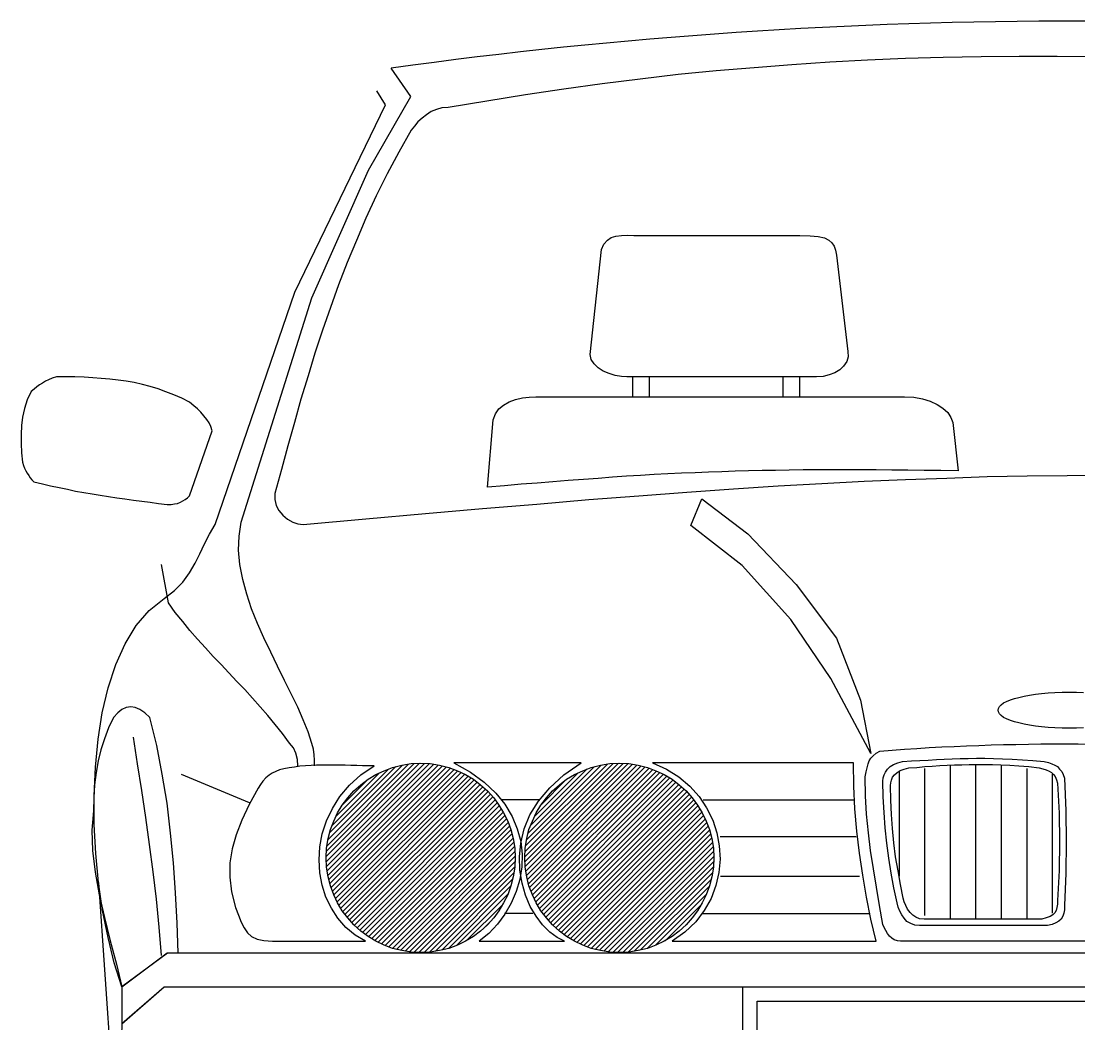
# Model space of a CAD drawing. Header units: inches. Extents: x 295786 to 300745, y 68261 to 70432.
# Drawn here: x 296475.54 to 296511.51, y 70203.87 to 70237.98 of the extents above; entities that cross this region are included whole.
import ezdxf

# ---------------------------------------------------------------- set-up
doc = ezdxf.new("R2010")
doc.units = ezdxf.units.IN
doc.header["$MEASUREMENT"] = 0
doc.layers.add('CAR1', color=9, linetype='Continuous')
pattern_1 = [(44.99999999999999, (-28974.31064693475, -35746.22210481741), (-0.1272792206135785, 0.1272792206135785), [])]

# ---------------------------------------------------------------- blocks, each defined once
blk = doc.blocks.new('2')
at = {"layer": 'CAR1'}
h = blk.add_hatch(dxfattribs=at)
h.set_pattern_fill('ANSI31', color=61, scale=1.44, style=0)
h.set_pattern_definition(pattern_1)
h.paths.add_polyline_path([(3.454580083209294, 33.52716839919594), (3.933884552687232, 33.5103388883399), (4.395686330866738, 33.42484497313853), (4.857488109042606, 33.32252154705202), (5.284957685056725, 33.15086053622508), (5.69559775020025, 32.96304319497358), (6.088735124048981, 32.7233909602146), (6.448213476149249, 32.45007970375809), (6.790189136961999, 32.1417630646647), (7.098505776033562, 31.79978740388106), (7.354987521641306, 31.4403090517626), (7.594639756382094, 31.04717167789568), (7.799286608518742, 30.63653161277398), (7.953444928061799, 30.2090620367635), (8.073271045428555, 29.76408976944003), (8.158764960629924, 29.2854584804154), (8.175594471500517, 28.80615401092291), (8.158764960629924, 28.32752272188736), (8.07327104543947, 27.84821825242034), (7.953444928061799, 27.40391916551744), (7.799286608533293, 26.95962007864), (7.594639756382094, 26.54898001348556), (7.354987521648582, 26.15584263966593), (7.098505776048114, 25.79636428755475), (6.790189136972913, 25.45438862675292), (6.448213476163801, 25.146745168091), (6.088735124052619, 24.87276073117755), (5.695597750207526, 24.63310849644404), (5.284957685064001, 24.44529115517798), (4.857488109057158, 24.27430332476433), (4.395686330877652, 24.17130671825362), (3.933884552698146, 24.0858128030668), (3.454580083220208, 24.0689832922144), (2.975948794177384, 24.08581280307772), (2.51414701599424, 24.17130671824998), (2.052345237818372, 24.27430332474978), (1.624202481372777, 24.44529115515979), (1.214235596664366, 24.63310849644404), (0.8204250423877966, 24.87276073117391), (0.4616198707080912, 25.146745168091), (0.1189710294711404, 25.4543886267129), (-0.1886724291762221, 25.79636428754748), (-0.4626568660787598, 26.15584263964411), (-0.7016359203880711, 26.5489800134892), (-0.8901264420928783, 26.95962007864), (-1.061114272499253, 27.40391916552107), (-1.163437698563939, 27.84821825240215), (-1.248931613772584, 28.32752272185462), (-1.266434305071016, 28.80615401091563), (-1.248931613772584, 29.28545848037538), (-1.163437698567577, 29.76408976942548), (-1.061114272502891, 30.20906203673076), (-0.8901264421001542, 30.63653161275579), (-0.7016359203953471, 31.04717167790659), (-0.4626568660933117, 31.44030905174077), (-0.188672429183498, 31.79978740385923), (0.1189710294529505, 32.1417630646647), (0.4616198706971772, 32.45007970374354), (0.8204250423768826, 32.72339096021096), (1.21423559665709, 32.96304319494811), (1.624202481361863, 33.15086053621417), (2.052345237807458, 33.32252154704838), (2.514147015986964, 33.4248449731349), (2.975948794162832, 33.51033888831807)])
h = blk.add_hatch(dxfattribs=at)
h.set_pattern_fill('ANSI31', color=61, scale=1.44, style=0)
h.set_pattern_definition(pattern_1)
h.paths.add_polyline_path([(13.3759133292624, 33.5271683992105), (13.85521779874762, 33.51033888835082), (14.31701957691985, 33.42484497313853), (14.77882135509572, 33.32252154709204), (15.20629093110256, 33.15086053622872), (15.61693099625336, 32.96304319497358), (16.01006837008754, 32.72339096025098), (16.369546722206, 32.45007970375809), (16.71152238301147, 32.14176306469381), (17.01916584165883, 31.79978740387378), (17.27632076769805, 31.4403090517626), (17.51529982200373, 31.04717167792478), (17.72061985457913, 30.63653161277398), (17.87477817411855, 30.2090620367635), (17.99460429148166, 29.7640897694655), (18.08009820669031, 29.28545848040812), (18.09692771754999, 28.80615401092291), (18.08009820669031, 28.32752272188009), (17.99460429148166, 27.84821825241306), (17.87477817412218, 27.40391916551744), (17.72061985457913, 26.95962007866547), (17.515299822011, 26.54898001351103), (17.27632076770897, 26.15584263966593), (17.01916584166611, 25.79636428755111), (16.71152238302238, 25.45438862675292), (16.36954672221691, 25.14674516809828), (16.01006837010209, 24.87276073121393), (15.61693099626791, 24.63310849645131), (15.20629093112075, 24.44529115520709), (14.77882135511391, 24.2743033247898), (14.3170195769344, 24.17130671829), (13.85521779875126, 24.0858128030668), (13.37591332926968, 24.06898329221076), (12.89728204023049, 24.08581280307044), (12.43548026205099, 24.17130671828272), (11.97367848387148, 24.27430332478616), (11.54553572742589, 24.4452911551889), (11.13489566228964, 24.63310849644404), (10.74175828844091, 24.87276073120665), (10.38227993632972, 25.14674516811283), (10.04030427551697, 25.45438862675292), (9.732660816884163, 25.79636428754748), (9.458676379970711, 26.15584263964047), (9.219024145233561, 26.54898001351103), (9.031206803960231, 26.95962007863636), (8.860218973550218, 27.40391916551744), (8.757222367050417, 27.84821825239851), (8.671728451849049, 28.32752272187645), (8.654898940974817, 28.80615401090836), (8.671728451849049, 29.2854584804154), (8.757222367050417, 29.76408976945459), (8.86021897354658, 30.2090620367635), (9.031206803956593, 30.63653161278125), (9.219024145226285, 31.04717167792478), (9.458676379967073, 31.44030905174077), (9.732660816869611, 31.79978740385923), (10.04030427551334, 32.14176306466834), (10.38227993632609, 32.4500797037399), (10.74175828842635, 32.72339096021096), (11.13489566227508, 32.9630431949663), (11.54553572741861, 33.15086053624691), (11.97367848385693, 33.32252154707749), (12.43548026204007, 33.42484497313126), (12.8972820402123, 33.51033888835082)])
for points in [[(-3.831924941598118, 47.00693342286104), (-3.831924941598118, 46.69861678378948), (-3.763933717687905, 46.40780283601998), (-3.626604909022717, 46.15132109042315), (-3.438787567749387, 45.91166885568964), (-3.199135333012237, 45.72385151441267), (-2.942653587404493, 45.56969319486598), (-2.686171841800387, 45.48419927969007), (-2.412187404894212, 45.44986707749558), (0.7181016162867309, 45.74068102526871), (3.694232317931892, 45.99716277090556), (6.533707391336065, 46.25431769695206), (9.253356347369845, 46.47646724038714), (11.85385236646835, 46.69861678382586), (14.35067859863557, 46.88710730552339), (16.74585458516231, 47.07492464681491), (19.07236616736191, 47.2290829663325), (21.31271065391411, 47.38324128586464), (23.48506391656701, 47.50239422281084), (25.60625546619121, 47.62222034021397), (27.67628530277216, 47.70771425538987), (29.72881244805831, 47.77637865974248), (31.74700739117543, 47.84504306404779), (33.74837282342196, 47.87870208579989), (35.7497382556794, 47.89620477711651), (37.75043050749809, 47.91303428797983)], [(37.15264628148361, 68.81595996469696), (35.25427745574416, 68.83346265598084), (33.35523544955868, 68.83346265597356), (31.45619344337683, 68.81595996466058), (29.5578246176301, 68.78162776249155), (27.67628530274669, 68.73046604948104), (25.77724329656485, 68.6449721342542), (23.89570398168144, 68.5426487081968), (21.99733515593107, 68.42282259081912), (20.11579584105493, 68.26866427126879), (18.21675383486945, 68.11517913216449), (16.31838500912272, 67.92668861047059), (14.41934300294088, 67.70453906701732), (12.52097417719415, 67.46488683228745), (10.60510266014535, 67.20840508666879), (8.689231143092911, 66.91759113890657), (6.755856934749318, 66.6092744998059), (4.823155906829925, 66.28480153029886), (4.515512448189838, 66.26729883901135), (4.241528011276387, 66.18180492379543), (3.968216754812602, 66.07948149773802), (3.745394030935131, 65.92532317820587), (3.523244487503689, 65.7543353477995), (3.317924454928288, 65.56584482611288), (3.146936624518275, 65.36052479352293), (2.975948794119176, 65.15587794136081), (2.359988696400251, 64.0606133741785), (1.778360800864903, 62.96602198742403), (1.23106510748039, 61.87143060066228), (0.718101616268541, 60.75933652258755), (0.2387971467906027, 59.64791562494793), (-0.2230046313925413, 58.53582154689866), (-0.6504742073957459, 57.42372746883848), (-1.061114272531995, 56.2948038799077), (-1.454251646377088, 55.16588029098784), (-1.83055950934795, 54.02012719116101), (-2.173208350595814, 52.87370091097182), (-2.53201352227552, 51.71044511987202), (-2.857159672203125, 50.54718932875403), (-3.182305822156195, 49.38460671808571), (-3.507451972091076, 48.20384823569475), (-3.831924941598118, 47.00693342286104)], [(-1.848062200624554, 33.39051277095496), (-1.848062200624554, 33.68132671873173), (-1.864891711491509, 33.95531115562335), (-1.899223913660535, 34.22862241210896), (-1.984717828865541, 34.51943635987118), (-2.173208350577625, 35.10106425545746), (-2.412187404872384, 35.70019484227669), (-2.686171841789474, 36.3329844508844), (-3.01131799173163, 37.00010626160292), (-3.353293652533466, 37.66722807235419), (-3.695269313346216, 38.36868208527812), (-4.037244974158966, 39.06946291776694), (-4.379220634960802, 39.78841962198567), (-4.704366784902959, 40.50670314577656), (-4.995180732687004, 41.2418161804344), (-5.234832967427792, 41.97760239550189), (-5.440152999995917, 42.71338861059485), (-5.576808628236904, 43.44850164523814), (-5.645473032571317, 44.16745834947869), (-5.611140830402292, 44.86823918194204), (-5.508817404337606, 45.56969319487325), (-1.984717828898283, 56.77410834939292), (0.837927733635297, 63.15451250913247), (2.958446102817106, 66.83209722368338), (1.983680833425751, 68.25183476037273)], [(-11.47858149889362, 22.35843180770462), (-9.220061140600592, 24.05148060087595), (-8.655935936352762, 24.05148060089778), (-8.70709764939238, 25.53988254192154), (-8.792591564601025, 27.04511399382682), (-8.895588171104464, 28.54967226528242), (-9.04907331020513, 30.0380742063353), (-9.220061140607868, 31.52647614737361), (-9.459713375352294, 32.9798727057896), (-9.733697812262108, 34.41711293380649), (-10.07567347307486, 35.81934777919741), (-10.3321552186826, 36.04217050309308), (-10.57180745342339, 36.21315833348854), (-10.81145968816418, 36.31548175954231), (-11.03360923159926, 36.34981396173316), (-11.25575877504161, 36.31548175955322), (-11.47858149890453, 36.21315833348126), (-11.68390153147993, 36.0421705030858), (-11.88854838362022, 35.81934777919741), (-12.14570330965944, 35.28955477711133), (-12.35102334222756, 34.74225908373774), (-12.52201117263394, 34.19429020994357), (-12.65866680087129, 33.64699451654087), (-12.76099022693597, 33.06536662100916), (-12.8464841421337, 32.45007970371444), (-12.88081634430637, 31.81661691471527), (-12.8983190356048, 31.14949510394945), (-12.98381295080617, 30.19223252586016), (-12.9494807486335, 29.16563236298316), (-12.81282512039616, 28.08787048711019), (-12.60750508782075, 26.95962007861817), (-12.35102334221665, 25.81386697882408), (-12.06020939444352, 24.65061118771337), (-11.75189275536832, 23.48735539662812), (-11.47858149889362, 22.35843180770462), (-11.85488936186812, 23.55534662052014), (-12.16253282051184, 24.82159901812702), (-12.43651725741802, 26.17267215049651), (-12.6411641095583, 27.57490699589471), (-12.77849291823441, 29.01147404344738), (-12.86398683344305, 30.4655437823385), (-12.86398683344305, 31.90278401031901), (-12.795322429105, 33.33935105789351), (-12.65866680087129, 34.72475639244294), (-12.45334676829953, 36.04217050309308), (-12.16253282052639, 37.29092020937969), (-11.76939544668858, 38.4541760004613), (-11.30759366850907, 39.49760567420526), (-10.75962479469308, 40.40370653925856), (-10.11000567524025, 41.15632226521848), (-9.357389949294884, 41.75545285205226), (-8.84375327764792, 42.14859022590826), (-8.433786392935872, 42.57605980190783), (-8.091137551702559, 43.03786158008734), (-7.81782629522786, 43.51716604958347), (-7.57817406049071, 43.9957973386081), (-7.356024517051992, 44.49193131896027), (-7.099542771444249, 44.97123578844548), (-6.808728823671117, 45.44986707749922), (-2.840330161350721, 57.06492229715877), (1.69286688565262, 66.42145715854349), (1.265397309634864, 67.1229111714456)], [(13.75222119221144, 52.82253919795039), (13.47890993573674, 52.83936870881371), (13.17059329666517, 52.89120360228844), (12.86294983802509, 52.99352702834949), (12.57213589024104, 53.11335314571988), (12.31565414464421, 53.28434097611171), (12.11033411206517, 53.47283149783107), (11.97367848382783, 53.69498104125887), (11.92184359036037, 53.95146278686298), (12.48664197503604, 59.18544066636241), (12.60646809240279, 59.45942510329041), (12.77745592281281, 59.66474513584035), (12.96527326407522, 59.78457125321074), (13.20492549882329, 59.85256247712459), (13.47890993572946, 59.88689467929726), (13.76972388350987, 59.90439737061024), (14.094196853006, 59.8868946792827), (14.45367520511718, 59.88689467929726), (22.39047252979071, 59.88689467930817), (22.90343602100256, 59.87006516842666), (23.31407608613517, 59.83573296626855), (23.62239272522129, 59.7670685619305), (23.84454226866001, 59.66474513585126), (23.99870058819579, 59.52808950761391), (24.10102401426411, 59.35710167723664), (24.16968841859489, 59.1517816446576), (24.22085013163087, 58.91212940991318), (24.78564851631745, 54.08811841512215), (24.80247802719168, 53.83163666952896), (24.73381362285727, 53.59198443476271), (24.58032848375296, 53.36983489133127), (24.39183796204452, 53.18201755005794), (24.13535621644405, 53.0278592305076), (23.86137177953424, 52.92486262402963), (23.55372832089051, 52.83936870882826), (23.228582170952, 52.82253919795039), (13.75222119221144, 52.82253919795039)], [(-15.87444973726815, 47.58856131842185), (-15.44698016125767, 47.48556471189295), (-15.03634009611778, 47.38324128582099), (-14.60887052011094, 47.29774737062689), (-14.19823045496014, 47.21158027500132), (-13.78759038981298, 47.12608635980359), (-13.37695032467673, 47.05809513589702), (-12.96631025952593, 46.98943073154078), (-12.55567019438604, 46.92143950766695), (-12.14570330968127, 46.85277510330707), (-11.73506324453047, 46.78411069896902), (-11.32442317939058, 46.73294898594031), (-10.89695360337646, 46.66428458162409), (-10.4863135382293, 46.61312286859174), (-10.05884396222245, 46.56196115557395), (-9.648203897078929, 46.51079944250887), (-9.220061140633334, 46.4589645490305), (-9.015414288496686, 46.45896454903414), (-8.843753277658834, 46.49329675122863), (-8.690268138550891, 46.5107994425307), (-8.552939329885703, 46.56196115554485), (-8.433786392946786, 46.63062555987199), (-8.313960275572754, 46.69861678380039), (-8.194134158205998, 46.78411069900176), (-8.091137551706197, 46.88710730550156), (-6.962213962775422, 50.13722244403834), (-7.030878367113473, 50.34254247659919), (-7.11637228231848, 50.53035981788344), (-7.236198399685236, 50.70134764828981), (-7.372854027922585, 50.88983816999462), (-7.527012347469281, 51.06082600040099), (-7.69800017786838, 51.23181383081464), (-7.886490699569549, 51.38597215033587), (-8.091137551709835, 51.55695998075316), (-8.484948105990043, 51.76228001330674), (-8.878085479831498, 51.9332678437313), (-9.271896034111705, 52.08675298282105), (-9.66503340795316, 52.22408179150079), (-10.05884396222245, 52.34323472842152), (-10.45198133607119, 52.4462313349286), (-10.86262140121835, 52.54855476100784), (-11.25575877505617, 52.61721916533497), (-11.66639884019969, 52.66838087836732), (-12.07703890535049, 52.72021577182386), (-12.50450848135733, 52.75387479355049), (-12.93197805737145, 52.78820699573771), (-13.36012081381705, 52.80570968704706), (-13.82192259199292, 52.82253919791037), (-14.26622167886308, 52.82253919792493), (-14.74552614834829, 52.82253919790674), (-14.95084618092369, 52.7713774848562), (-15.13866352219702, 52.68588356964756), (-15.29282184172189, 52.6172191653277), (-15.44698016126858, 52.51489573926665), (-15.5836357895023, 52.42940182405437), (-15.72029141774328, 52.32640521756912), (-15.85762022641575, 52.20657910018053), (-16.01110536551641, 52.10425567412312), (-16.19959588721395, 51.67611291767389), (-16.33625151545493, 51.24864334164158), (-16.43924812195473, 50.82117376565657), (-16.49040983499071, 50.39370418963881), (-16.50723934585039, 49.94873192232262), (-16.50723934584676, 49.50375965502462), (-16.49040983498708, 49.04195787684512), (-16.43924812195473, 48.56332658779502), (-16.38741322848364, 48.40916826824468), (-16.33625151545129, 48.27251264001461), (-16.26758711111324, 48.13585701179181), (-16.19959588721031, 48.01603089441051), (-16.13093148287589, 47.89620477703647), (-16.06226707853784, 47.79320817053303), (-15.97677316334375, 47.69088474446107), (-15.87444973726815, 47.58856131842185)], [(14.02620562912125, 52.82253919795403), (14.02620562912125, 51.83027123726424), (14.88114478114585, 51.83027123726424), (14.88114478113857, 52.82253919796494), (14.02620562912125, 52.82253919795403)], [(21.53553337777339, 52.82253919795039), (21.53553337777339, 51.83027123725333), (22.39047252979435, 51.83027123725697), (22.39047252980527, 52.82253919795403), (21.53553337777339, 52.82253919795039)], [(6.790189136936533, 47.31457688153387), (7.081003084713302, 50.68451813743013), (7.183999691209465, 50.97533208522873), (7.35498752161584, 51.23181383081464), (7.594639756356628, 51.41963117210616), (7.867951012827689, 51.57378949162739), (8.193097162777121, 51.69361560901234), (8.53507282357532, 51.7791095242028), (8.87704848438807, 51.81344172637546), (9.202194634330226, 51.83027123724241), (27.62512358972526, 51.83027123728607), (28.08692536791568, 51.81344172641548), (28.51439494392616, 51.72794781121775), (28.90753231776398, 51.6081216938328), (29.25018115901185, 51.45396337430066), (29.54099510678134, 51.26614603302005), (29.77997416108337, 51.04332330915713), (29.93413248062279, 50.80434425485873), (30.03645590669475, 50.5471893288086), (30.31044034360457, 48.13585701185366), (29.43799850028518, 48.15268652271334), (28.59988885912753, 48.15268652272061), (27.79611142014255, 48.16951603358029), (26.99166080072246, 48.16951603356938), (26.20538605303955, 48.18701872486054), (25.45277032707963, 48.18701872487145), (24.71698411200123, 48.18701872486054), (23.98119789691555, 48.18701872488236), (23.26291437313193, 48.18701872487145), (22.56146036021164, 48.18701872488964), (21.86000634728771, 48.1695160335621), (21.17605502567676, 48.15268652270242), (20.50893321491822, 48.15268652269515), (19.82498189330727, 48.13585701183547), (19.15786008255236, 48.1183543205334), (18.49073827180109, 48.08402211835346), (17.82361646106074, 48.06719260750469), (17.15649465030583, 48.03286040533203), (16.48937283955092, 48.01603089444325), (15.80474833750122, 47.98169869228514), (15.120797015883, 47.9473664901343), (14.43684569427205, 47.89620477707285), (13.7353916813554, 47.86187257491838), (13.03393766843146, 47.81071086186785), (12.31565414464785, 47.75954914886097), (11.57986792955853, 47.7077142553826), (10.82725220361317, 47.65655254232115), (10.05780696679358, 47.58856131844732), (9.270859038671915, 47.51989691410563), (8.466408419248182, 47.46873520107692), (7.645801469396247, 47.38324128585009), (6.790189136936533, 47.31457688153387)], [(17.49847031110767, 46.73294898599124), (19.79064969114916, 44.98806529934154), (22.20265518854285, 42.45690686503076), (24.22085013166725, 39.7709169307127), (25.4184381249288, 36.67496011171534), (25.94823112701124, 34.00647286872118), (23.94753887519255, 37.75272198759558), (21.94617344293874, 40.71202317837378), (19.51666525423207, 43.39733993224581), (16.95117461773043, 45.39870536449598), (17.49847031110767, 46.73294898599124)], [(-2.68617184177856, 33.39051277095859), (-2.703001352649153, 33.71565892090075), (-2.788495267857797, 34.02330237952629), (-2.908321385217278, 34.2972868164361), (-3.096811906922085, 34.53693905119144), (-3.45561707860179, 35.01557034021971), (-3.815095430712972, 35.46054260756137), (-4.19140329369111, 35.90484169442425), (-4.567711156661971, 36.34981396172952), (-4.944019019647385, 36.77728353773273), (-5.337156393492478, 37.20542629417832), (-5.730966947769048, 37.61539317889401), (-6.124104321603227, 38.04353593534688), (-6.51791487589071, 38.45417600050132), (-6.911052249724889, 38.86414288519518), (-7.304862804012373, 39.29228564164077), (-7.698000177853828, 39.71975521762943), (-8.074308040835604, 40.16472748496017), (-8.433786392935872, 40.60902657184124), (-8.810094255917647, 41.05399883914288), (-9.152069916719483, 41.53263012820389), (-9.494045577532233, 43.44850164524905)], [(35.85273486219739, 37.08560017685522), (36.21154003387346, 37.08560017687341), (36.57101838598101, 37.06809748556043)], [(36.57101838598464, 35.28955477718773), (36.21154003387346, 35.27205208590385), (35.85273486220103, 35.27205208589294), (35.49325651008621, 35.27205208590021), (35.13445133841378, 35.28955477718046), (34.79180249717319, 35.30638428804014), (34.46732952766615, 35.34071649021644), (34.15901288859459, 35.3750486923891), (33.86819894081418, 35.42621040542508), (33.59488768433948, 35.47737211845379), (33.33840593873538, 35.54603652279548), (33.11558321486518, 35.59719823582054), (32.91026318228978, 35.66586264015859), (32.72244584101645, 35.75135655537088), (32.56828752149158, 35.81934777927017), (32.44846140410664, 35.90484169445335), (32.36296748891618, 35.99100879011894), (32.31180577587656, 36.09333221617999), (32.29497626500961, 36.17882613138863), (32.31180577587656, 36.26432004656454), (32.36296748890527, 36.36731665309344), (32.44846140410664, 36.45281056828389), (32.56828752148067, 36.53830448349254), (32.72244584101645, 36.60629570739184), (32.91026318228978, 36.69178962258957), (33.11558321486154, 36.76045402694217), (33.33840593872446, 36.81161573997451), (33.59488768433221, 36.88028014430165), (33.86819894081054, 36.9314418573158), (34.15901288859459, 36.98260357037725), (34.46732952765888, 37.01693577254991), (34.79180249716592, 37.05126797470803), (35.13445133841014, 37.06809748555679), (35.49325651008621, 37.08560017687705), (35.85273486219739, 37.08560017685522)], [(-9.494045577506768, 23.9148249726386), (-9.613871694877162, 25.33456250933887), (-9.750527323121787, 26.73747053518309), (-9.904685642657569, 28.10537317840135), (-10.0925029839309, 29.4732758216378), (-10.28099350563571, 30.82502213443877), (-10.48631353822202, 32.15926575594494), (-10.69163357078651, 33.49350937745839), (-10.89695360335463, 34.82775299896093)], [(25.65809035967322, 32.84321707761774), (25.70925207271284, 33.0996988232182), (25.76041378574155, 33.30501885580088), (25.81157549877753, 33.49350937751296), (25.86273721180987, 33.64699451659908), (25.94823112701124, 33.78432332528246), (26.05122773351468, 33.90414944266013), (26.20538605306137, 34.02330237956994), (26.39320339432379, 34.12629898609885), (27.00916349204272, 34.17746069912391), (27.625123589758, 34.22862241215626), (28.24041050703818, 34.26295461433256), (28.85637060474983, 34.31411632736126), (29.48916021333571, 34.34844852952301), (30.10512031104736, 34.36595122083236), (30.72108040876628, 34.39961024256991), (31.33704050648885, 34.41711293385379), (31.95232742376538, 34.45144513603009), (32.56828752148067, 34.46827464688613), (33.18424761919596, 34.46827464690068), (33.81703722778184, 34.48510415776036), (34.43299732549713, 34.50260684908062), (35.04895742321241, 34.50260684906607), (35.66424434049986, 34.50260684908062), (36.29770712950994, 34.50260684908062), (36.91299404679739, 34.48510415776036)], [(45.27726094748141, 24.6331084965168), (27.41980355720079, 24.63310849648042), (27.26564523766501, 24.65061118776066), (27.11148691812195, 24.70177290083302), (26.9916608007552, 24.78726681600892), (26.87250786381628, 24.88959024206633), (26.76951125731284, 25.02691905075335), (26.68401734211147, 25.16357467900161), (26.59852342691011, 25.31773299853739), (26.54736171387776, 25.47121813764898), (26.37637388346411, 26.41232438527732), (26.22221556392469, 27.33525476120121), (26.06805724439255, 28.25885831758205), (25.9314016161552, 29.16563236305956), (25.8290781900796, 30.05490371723499), (25.7260815835798, 30.97850727360856), (25.67491987055109, 31.90278401039541), (25.65809035967322, 32.84321707761774)], [(1.128741681448446, 33.39051277096951), (0.8379277336789528, 33.39051277097678), (0.5471137859021837, 33.39051277095859), (0.2562998381290527, 33.40801546227522), (-0.03451410965135437, 33.40801546225703), (-0.3253280574172095, 33.42484497313853), (-0.6161420051903406, 33.42484497313126), (-0.8901264421074302, 33.42484497312034), (-1.180940389884199, 33.4248449731349), (-1.471754337653692, 33.42484497312034), (-1.745065594124753, 33.42484497311307), (-2.019050031023653, 33.40801546226066), (-2.309863978800422, 33.39051277095496), (-2.583175235282397, 33.3736832601171), (-2.857159672184935, 33.33935105792989), (-3.113641417781764, 33.30501885577178), (-3.387625854702492, 33.25385714271397), (-3.592945887266978, 33.20269542969982), (-3.780763228547585, 33.11720151448753), (-3.969253750252392, 33.03170759928253), (-4.122738889349421, 32.9287109927609), (-4.27689720888884, 32.79205536452719), (-4.431055528420984, 32.6378970449914), (-4.550881645798654, 32.4669092146105), (-4.670034582723019, 32.27909187331898), (-5.115006850042846, 31.45781174304648), (-5.474485202146752, 30.68769332579905), (-5.765299149927159, 29.95258029113756), (-5.970619182491646, 29.25112627821363), (-6.089772119423287, 28.54967226530061), (-6.089772119430563, 27.83138874149881), (-6.004278204221919, 27.09560252641313), (-5.798958171650156, 26.32683047003229), (-5.645473032542213, 25.933019915763), (-5.508817404301226, 25.59104425495389), (-5.371488595636038, 25.30023030718439), (-5.200500765233301, 25.06125125286417), (-4.9951807326579, 24.87276073118846), (-4.721869476194115, 24.73610510293656), (-4.37922063494625, 24.66744069860215), (-3.951751058932132, 24.63310849642949), (0.7005989250174025, 24.63310849645131), (0.1708059229349601, 24.94142513551196), (-0.290995855244546, 25.31773299849374), (-0.6848064095283917, 25.7795347766878), (-1.009952559463272, 26.29249826788509), (-1.283263815934333, 26.83979396125869), (-1.471754337646416, 27.43825136767191), (-1.591580455009534, 28.05353828496663), (-1.625239476747083, 28.70383058484731), (-1.591580455013172, 29.35344970428559), (-1.471754337650054, 30.00374200415899), (-1.248931613776222, 30.6540343040615), (-0.9581176660030906, 31.26932122133803), (-0.581809803021315, 31.86845180819728), (-0.1031785139784915, 32.43257701242328), (0.4616198706971772, 32.94621368407752), (1.128741681448446, 33.39051277096951)], [(3.454580083209294, 33.52716839919594), (3.933884552687232, 33.5103388883399), (4.395686330866738, 33.42484497313853), (4.857488109042606, 33.32252154705202), (5.284957685056725, 33.15086053622508), (5.69559775020025, 32.96304319497358), (6.088735124048981, 32.7233909602146), (6.448213476149249, 32.45007970375809), (6.790189136961999, 32.1417630646647), (7.098505776033562, 31.79978740388106), (7.354987521641306, 31.4403090517626), (7.594639756382094, 31.04717167789568), (7.799286608518742, 30.63653161277398), (7.953444928061799, 30.2090620367635), (8.073271045428555, 29.76408976944003), (8.158764960629924, 29.2854584804154), (8.175594471500517, 28.80615401092291), (8.158764960629924, 28.32752272188736), (8.07327104543947, 27.84821825242034), (7.953444928061799, 27.40391916551744), (7.799286608533293, 26.95962007864), (7.594639756382094, 26.54898001348556), (7.354987521648582, 26.15584263966593), (7.098505776048114, 25.79636428755475), (6.790189136972913, 25.45438862675292), (6.448213476163801, 25.146745168091), (6.088735124052619, 24.87276073117755), (5.695597750207526, 24.63310849644404), (5.284957685064001, 24.44529115517798), (4.857488109057158, 24.27430332476433), (4.395686330877652, 24.17130671825362), (3.933884552698146, 24.0858128030668), (3.454580083220208, 24.0689832922144), (2.975948794177384, 24.08581280307772), (2.51414701599424, 24.17130671824998), (2.052345237818372, 24.27430332474978), (1.624202481372777, 24.44529115515979), (1.214235596664366, 24.63310849644404), (0.8204250423877966, 24.87276073117391), (0.4616198707080912, 25.146745168091), (0.1189710294711404, 25.4543886267129), (-0.1886724291762221, 25.79636428754748), (-0.4626568660787598, 26.15584263964411), (-0.7016359203880711, 26.5489800134892), (-0.8901264420928783, 26.95962007864), (-1.061114272499253, 27.40391916552107), (-1.163437698563939, 27.84821825240215), (-1.248931613772584, 28.32752272185462), (-1.266434305071016, 28.80615401091563), (-1.248931613772584, 29.28545848037538), (-1.163437698567577, 29.76408976942548), (-1.061114272502891, 30.20906203673076), (-0.8901264421001542, 30.63653161275579), (-0.7016359203953471, 31.04717167790659), (-0.4626568660933117, 31.44030905174077), (-0.188672429183498, 31.79978740385923), (0.1189710294529505, 32.1417630646647), (0.4616198706971772, 32.45007970374354), (0.8204250423768826, 32.72339096021096), (1.21423559665709, 32.96304319494811), (1.624202481361863, 33.15086053621417), (2.052345237807458, 33.32252154704838), (2.514147015986964, 33.4248449731349), (2.975948794162832, 33.51033888831807), (3.454580083209294, 33.52716839919594)], [(11.47754450351204, 33.54467109052712), (5.113969854653988, 33.54467109051984), (5.935249984933762, 33.08286931234397), (6.619201306551986, 32.58673533199908), (7.200829202109162, 32.03943963861457), (7.662630980277754, 31.47464125391707), (8.02210933239985, 30.85935433664781), (8.278591078003956, 30.24339423893616), (8.44957890841033, 29.61060463033937), (8.518243312748382, 28.97714184133292), (8.500740621442674, 28.34435223273249), (8.398417195370712, 27.71156262416116), (8.22742936497525, 27.11310521775886), (7.970947619367507, 26.5321505026368), (7.662630980292306, 25.98485480922682), (7.286323117317806, 25.48872082890375), (6.85885354130005, 25.02691905072425), (6.379549071829388, 24.63310849643312), (10.63943486237986, 24.63310849645859), (10.26312699939444, 24.82159901815248), (9.903648647279624, 25.09491027463446), (9.54417029517208, 25.45438862673109), (9.219024145233561, 25.88185820275612), (8.928883377891907, 26.37799218310101), (8.689231143151119, 26.9427905677876), (8.518243312748382, 27.54057479376934), (8.398417195377988, 28.19086709365729), (8.380914504079556, 28.85798890440128), (8.44957890841033, 29.54194022600495), (8.620566738805792, 30.24339423894344), (8.911380686578923, 30.94484825185282), (9.33885026259668, 31.62879957346377), (9.90364864726871, 32.29592138421503), (10.605102660189, 32.94621368408843), (11.47754450351204, 33.54467109052712)], [(13.3759133292624, 33.5271683992105), (13.85521779874762, 33.51033888835082), (14.31701957691985, 33.42484497313853), (14.77882135509572, 33.32252154709204), (15.20629093110256, 33.15086053622872), (15.61693099625336, 32.96304319497358), (16.01006837008754, 32.72339096025098), (16.369546722206, 32.45007970375809), (16.71152238301147, 32.14176306469381), (17.01916584165883, 31.79978740387378), (17.27632076769805, 31.4403090517626), (17.51529982200373, 31.04717167792478), (17.72061985457913, 30.63653161277398), (17.87477817411855, 30.2090620367635), (17.99460429148166, 29.7640897694655), (18.08009820669031, 29.28545848040812), (18.09692771754999, 28.80615401092291), (18.08009820669031, 28.32752272188009), (17.99460429148166, 27.84821825241306), (17.87477817412218, 27.40391916551744), (17.72061985457913, 26.95962007866547), (17.515299822011, 26.54898001351103), (17.27632076770897, 26.15584263966593), (17.01916584166611, 25.79636428755111), (16.71152238302238, 25.45438862675292), (16.36954672221691, 25.14674516809828), (16.01006837010209, 24.87276073121393), (15.61693099626791, 24.63310849645131), (15.20629093112075, 24.44529115520709), (14.77882135511391, 24.2743033247898), (14.3170195769344, 24.17130671829), (13.85521779875126, 24.0858128030668), (13.37591332926968, 24.06898329221076), (12.89728204023049, 24.08581280307044), (12.43548026205099, 24.17130671828272), (11.97367848387148, 24.27430332478616), (11.54553572742589, 24.4452911551889), (11.13489566228964, 24.63310849644404), (10.74175828844091, 24.87276073120665), (10.38227993632972, 25.14674516811283), (10.04030427551697, 25.45438862675292), (9.732660816884163, 25.79636428754748), (9.458676379970711, 26.15584263964047), (9.219024145233561, 26.54898001351103), (9.031206803960231, 26.95962007863636), (8.860218973550218, 27.40391916551744), (8.757222367050417, 27.84821825239851), (8.671728451849049, 28.32752272187645), (8.654898940974817, 28.80615401090836), (8.671728451849049, 29.2854584804154), (8.757222367050417, 29.76408976945459), (8.86021897354658, 30.2090620367635), (9.031206803956593, 30.63653161278125), (9.219024145226285, 31.04717167792478), (9.458676379967073, 31.44030905174077), (9.732660816869611, 31.79978740385923), (10.04030427551334, 32.14176306466834), (10.38227993632609, 32.4500797037399), (10.74175828842635, 32.72339096021096), (11.13489566227508, 32.9630431949663), (11.54553572741861, 33.15086053624691), (11.97367848385693, 33.32252154707749), (12.43548026204007, 33.42484497313126), (12.8972820402123, 33.51033888835082), (13.3759133292624, 33.5271683992105)], [(16.01006837010209, 24.63310849645495), (26.20538605306865, 24.63310849648406), (25.94823112702943, 25.74520257453332), (25.72608158358344, 26.83979396130235), (25.53826424231374, 27.93371216760715), (25.36727641190737, 29.02897673482221), (25.24745029453334, 30.14039763245455), (25.14445368803354, 31.25249171050018), (25.09329197499028, 32.38141529942732), (25.0764624641306, 33.54467109054895), (15.03530310069982, 33.54467109051984), (15.73675711362011, 33.23702763186157), (16.35204403090029, 32.84321707760319), (16.90001290471992, 32.38141529942368), (17.36181468290306, 31.86845180821547), (17.73812254587756, 31.3036534235398), (18.04576600451765, 30.68769332582087), (18.25108603709305, 30.05490371724227), (18.3709121544598, 29.40528459778216), (18.40524435662883, 28.73816278703089), (18.35340946316137, 28.07104097628326), (18.19992432405706, 27.42074867639167), (17.96027208931628, 26.77180273739577), (17.61829642851808, 26.17267215054744), (17.1908268525076, 25.60854694627778), (16.64285797869161, 25.09491027463082), (16.01006837010209, 24.63310849645495)], [(26.54736171386321, 32.63789704505325), (26.56419122473744, 32.79205536457448), (26.59852342689919, 32.9462136841139), (26.6671878312336, 33.0828693123658), (26.76951125729465, 33.23702763190158), (26.906166885532, 33.35618056883322), (27.07782789637713, 33.45917717533302), (27.28247474851742, 33.54467109054167), (27.5221269832582, 33.61333549487244), (27.96709925056712, 33.64699451661363), (28.3945688265776, 33.66449720789387), (28.80520889172112, 33.68132671877902), (29.21584895686829, 33.71565892093349), (29.60898633070974, 33.73248843180409), (30.00279688498267, 33.74999112310252), (30.39593425882777, 33.76682063397675), (30.80657432396401, 33.7668206339913), (31.21721438911118, 33.78432332526063), (31.62785445425834, 33.78432332528246), (32.07215354113578, 33.76682063397311), (32.51712580845196, 33.74999112312798), (32.99575709749115, 33.732488431815), (33.50939376913811, 33.69882941009928), (34.03918677122419, 33.66449720793025), (34.6039851559035, 33.61333549487608), (34.8093051884789, 33.56150060141954), (34.980293018878, 33.49350937752388), (35.13445133841378, 33.424844973164), (35.27110696665113, 33.35618056882595), (35.37343039271946, 33.23702763191977), (35.47642699923017, 33.11720151452755), (35.54441822312947, 32.96304319500996), (35.61308262746388, 32.77455267329788), (35.68174703180193, 31.14949510401129), (35.69857654266525, 29.59310193908095), (35.68174703180193, 28.03670877415789), (35.61308262747116, 26.41232438529187), (35.61308262747116, 26.20700435272738), (35.57875042530213, 26.03601652232464), (35.52758871226615, 25.88185820278522), (35.44209479706842, 25.74520257455151), (35.33977137099646, 25.64220596805171), (35.18561305146432, 25.55671205283579), (34.99712252974859, 25.47121813764898), (34.75814347544656, 25.42005642462027), (28.37773931571792, 25.42005642460936), (28.13808708098441, 25.43755911590415), (27.93276704840537, 25.52305303109461), (27.74494970714295, 25.62537645717748), (27.60762089845957, 25.77953477672054), (27.48779478109645, 25.95052260711236), (27.38547135503177, 26.1383399483675), (27.29997743982312, 26.34365998094654), (27.24881572679442, 26.5489800135183), (27.09465740725136, 27.30092255904674), (26.95800177901401, 28.03670877414334), (26.83817566164726, 28.78932450008506), (26.73517905514018, 29.54194022602678), (26.64968513993153, 30.29455595197578), (26.59852342689555, 31.06400118879537), (26.5641912247338, 31.8509491169134), (26.54736171386321, 32.63789704505325)], [(26.92366957684135, 32.41574750161453), (26.9404990877083, 32.55240312983369), (26.97483128988097, 32.68905875807468), (27.02599300291331, 32.82638756674351), (27.12898960940947, 32.94621368412481), (27.24881572677987, 33.06536662107101), (27.40230086588417, 33.16836322755626), (27.60762089845593, 33.23702763190522), (27.83044362232613, 33.30501885579724), (28.24041050703818, 33.32252154710295), (28.63422106131475, 33.35618056882231), (29.01052892429288, 33.37368326014257), (29.38683678726738, 33.40801546230432), (29.74564195894345, 33.42484497316036), (30.12262300235307, 33.44167448403823), (30.4814281740255, 33.44167448405278), (30.85773603701091, 33.45917717533666), (31.23404389998541, 33.45917717533302), (31.61035176295991, 33.45917717536213), (32.02099182810343, 33.45917717533302), (32.43163189324696, 33.44167448405278), (32.87660416055587, 33.42484497317491), (33.33840593873538, 33.39051277100589), (33.83386673864879, 33.35618056885869), (34.3475034102994, 33.30501885581907), (34.53532075156909, 33.2538571427649), (34.70630858197546, 33.20269542973983), (34.84363739064793, 33.1340310254127), (34.96346350801832, 33.06536662107101), (35.06578693408301, 32.96304319500632), (35.15128084928438, 32.86004658850652), (35.21994525361879, 32.70656144937675), (35.27110696665477, 32.53557361897765), (35.35660088185978, 31.03034216709057), (35.37343039273401, 29.61060463036847), (35.35660088186705, 28.17336440238068), (35.27110696666205, 26.66880613092144), (35.27110696665841, 26.48098878961537), (35.23677476449666, 26.32683047008322), (35.20244256232036, 26.17267215055108), (35.13445133843197, 26.05284603320251), (35.03145473192126, 25.95052260712328), (34.89479910368391, 25.86502869191463), (34.70630858198274, 25.79636428757294), (34.48415903853675, 25.74520257455151), (28.59988885915664, 25.74520257453332), (28.37773931571428, 25.76203208538936), (28.18924879401675, 25.83069648973105), (28.0350904744846, 25.93301991580665), (27.89843484624362, 26.07034872447912), (27.77860872886959, 26.24133655487458), (27.69311481367185, 26.41232438529187), (27.60762089845957, 26.60014172656884), (27.55645918543451, 26.78863224827001), (27.41980355719352, 27.4719103894422), (27.29997743982312, 28.15653489149554), (27.18015132245637, 28.85798890442311), (27.09465740724772, 29.55876973688646), (27.02599300291331, 30.26022374980312), (26.97483128988097, 30.96167776273796), (26.94049908771194, 31.67996128651794), (26.92366957684135, 32.41574750161453)], [(29.89980027847923, 33.40801546230068), (29.89980027849379, 25.76203208540028)], [(31.16605267608611, 33.40801546229704), (31.16605267609339, 25.76203208542938)], [(32.44846140410664, 33.40801546230432), (32.44846140412483, 25.76203208541119)], [(-5.098177339172253, 31.54330565822966), (-8.501777616831532, 32.96304319494811)], [(27.35113915285183, 33.11720151452391), (27.35113915285547, 27.88255045458573)], [(28.61671837001632, 33.27068665362822), (28.6167183700345, 25.91619040495789)], [(33.73154331258411, 33.27068665362822), (33.73154331258775, 25.76203208540028)], [(34.99712252974496, 32.97987270587328), (34.99712252974859, 26.03601652232101)], [(7.50847266074561, 31.71429348866877), (9.356352953895112, 31.7142934886615)], [(17.56713471546755, 31.69746397780182), (25.09329197499756, 31.69746397783092)], [(18.40524435662883, 29.86708637595439), (25.21311809237159, 29.8670863759944)], [(-12.6411641095583, 27.57490699589471), (-10.74185480651795, 0), (0, 0), (0.8593483845143055, 6.298858690264751)], [(18.42207386749942, 27.88255045456026), (25.36727641191101, 27.88255045460392)], [(7.645801469421713, 26.03601652226644), (9.048036314830824, 26.03601652228463)], [(17.54963202417275, 26.01851383100075), (25.91457210528824, 26.01851383102985)], [(-11.47858149889362, 22.35843180770462), (-11.47858149889362, 20.51055151452965), (-9.35738994926578, 22.35843180769371), (83.02921972335025, 22.35843180783922), (85.16724078384141, 20.35706637560725), (84.31162845138533, 23.48735539674453), (82.46442133866731, 24.03465109013996), (-9.203231629729999, 24.03465109000899), (-11.47858149889362, 22.35843180770462)], [(-11.47858149889362, 20.51055151452965), (-11.49541100975694, 19.92959679944397), (-11.47858149889362, 19.38162792561343), (-11.40991709454465, 18.81750272136924), (-11.32442317935056, 18.28703653884804), (-11.20459706197289, 17.73974084546717), (-11.10227363590457, 17.20927466298963), (-10.99927702939749, 16.66197896959784), (-10.91378311419976, 16.11468327620969), (-8.9299203732553, 18.25270433670448), (19.55099745643747, 18.25270433674814), (19.55099745642656, 22.34092911642801), (-9.35738994926578, 22.34092911640619), (-11.47858149889362, 20.51055151452965)], [(20.26928098022108, 21.64014828395375), (53.28272267649299, 21.64014828401923), (53.28272267650755, 15.55055807203826), (20.269280980232, 15.55055807200915), (20.26928098022108, 21.64014828395375)]]:
    blk.add_lwpolyline(points, dxfattribs=at)
blk.add_arc((35.99941290308197, -177.1041410693942), 247.7026945828698, 81.8799842565526, 97.89307549723675, dxfattribs=at)

msp = doc.modelspace()

# ---------------------------------------------------------------- block references
at = {"layer": 'CAR1', "xscale": 0.6809087349669425, "yscale": 0.6809087349669425, "zscale": 0.8511359187086782}
msp.add_blockref('2', (296486.7749449277, 70189.90692731627), dxfattribs=at)

doc.saveas('drawing.dxf')
